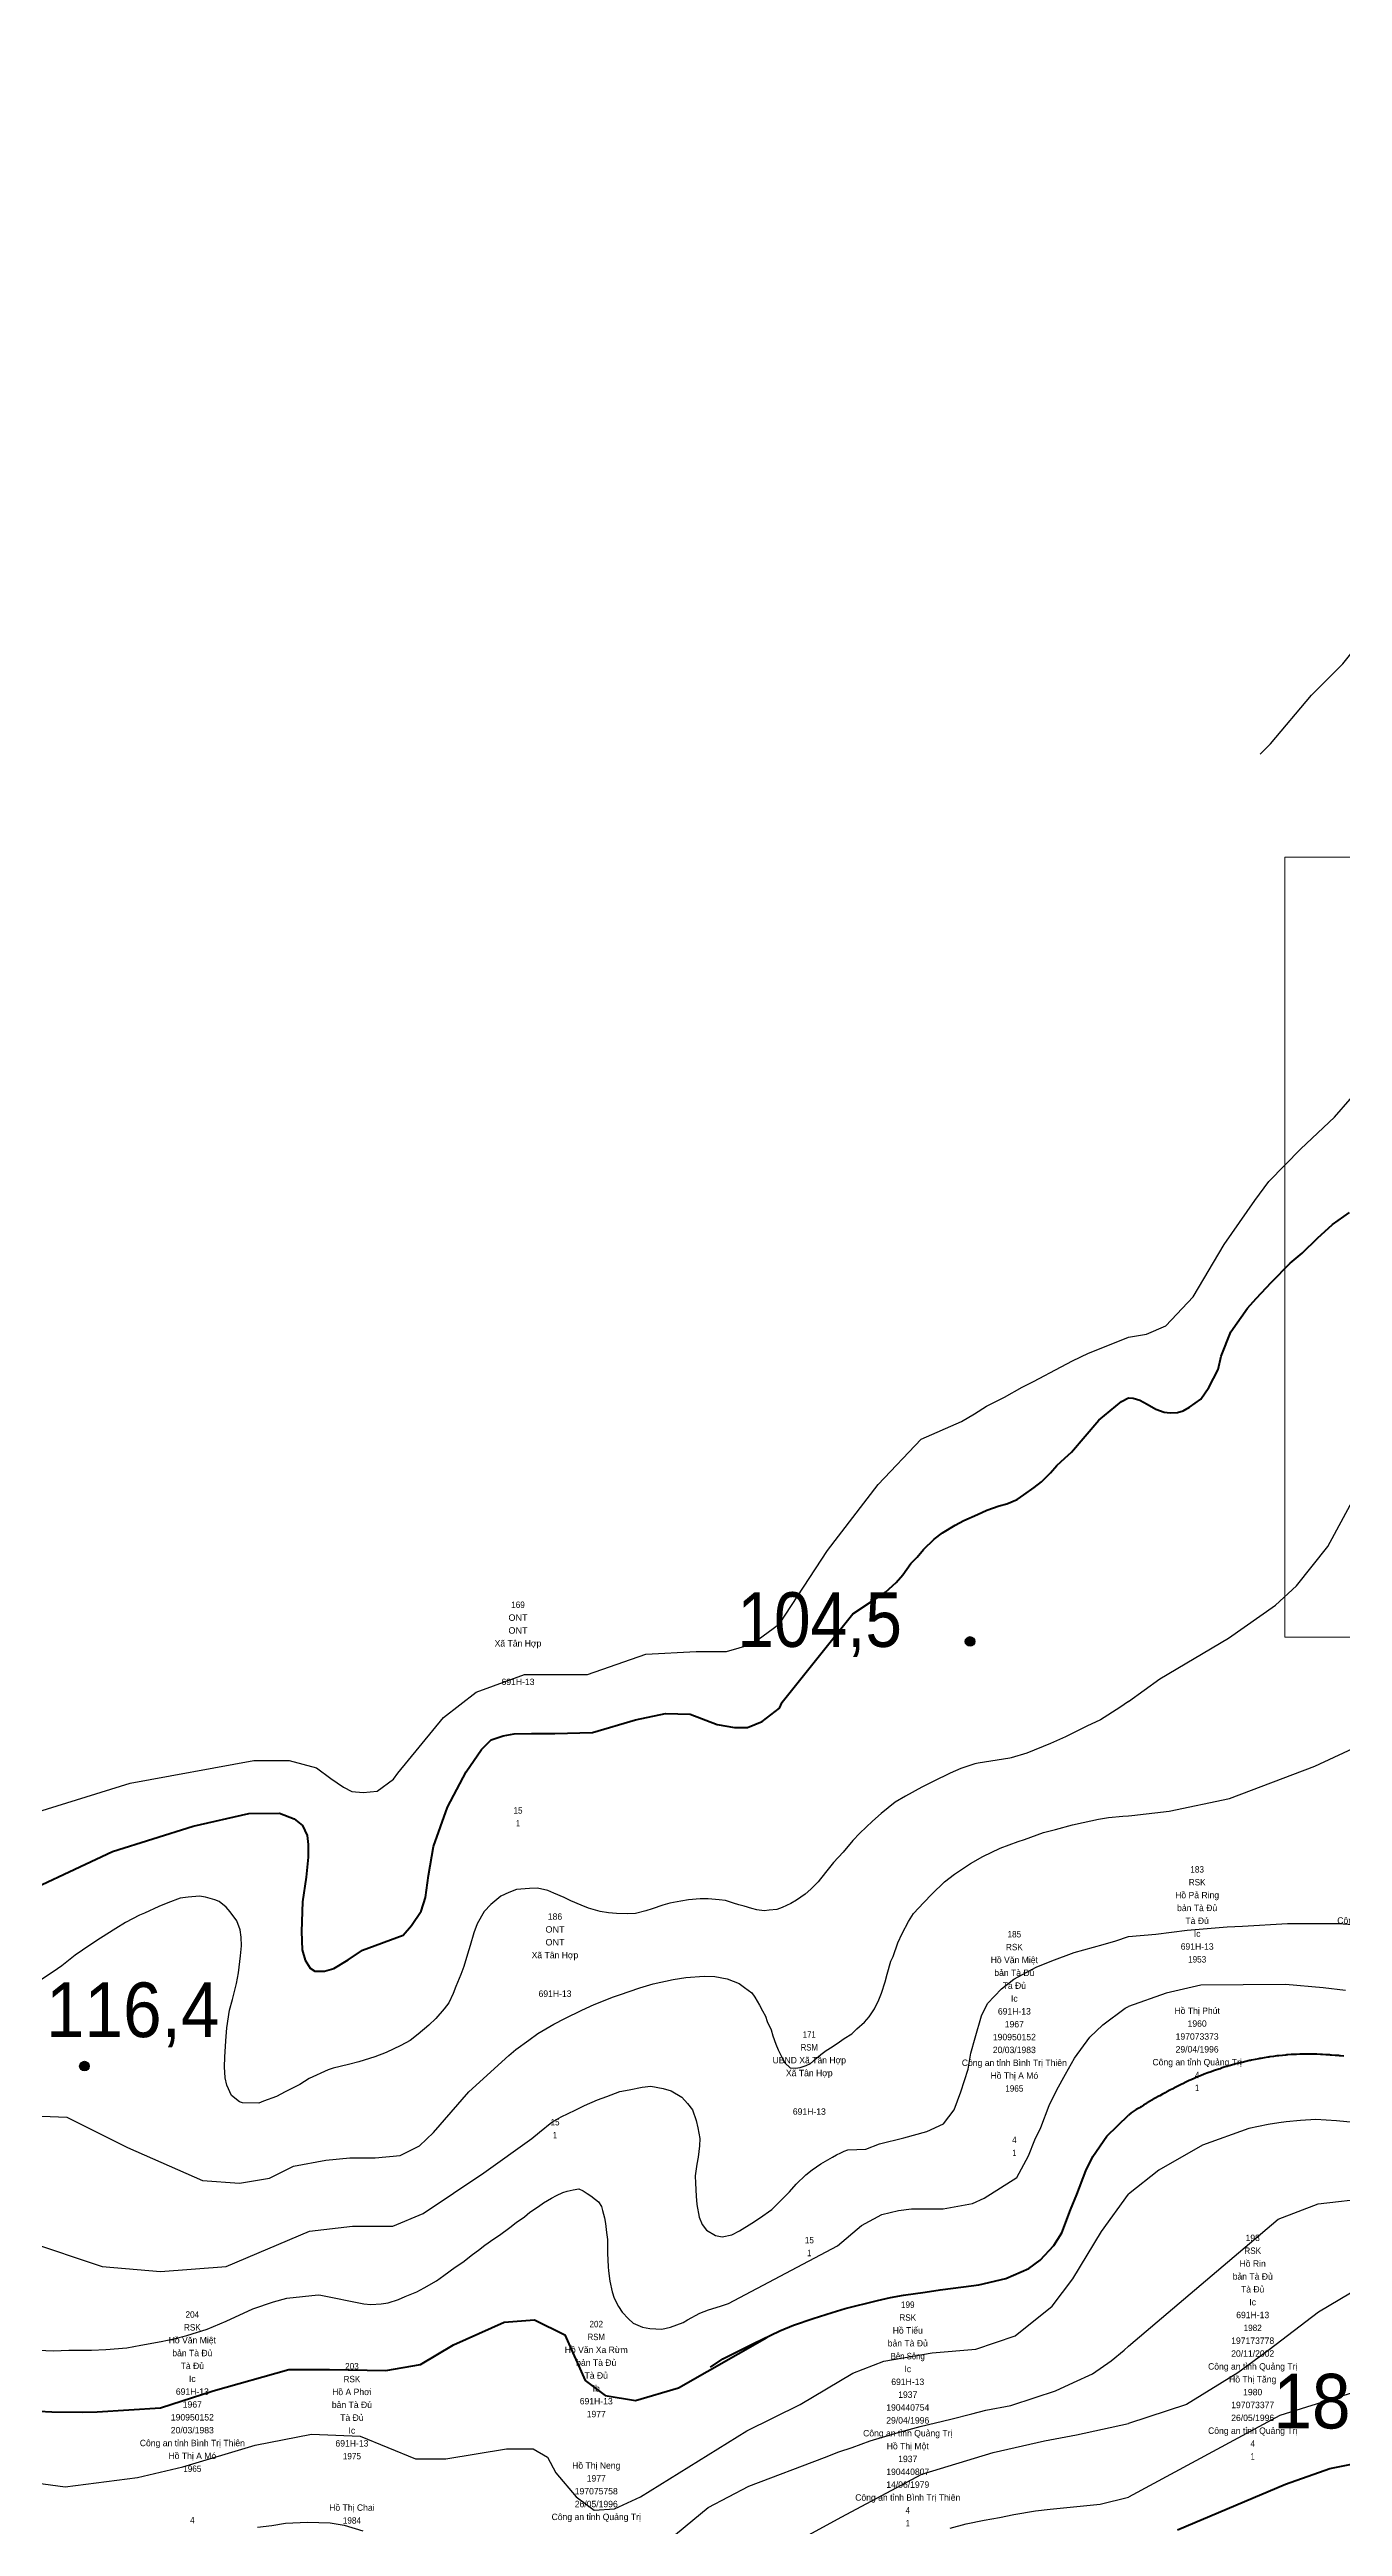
# Model space of a CAD drawing. Header units: metres. Extents: x 549268 to 556659, y 1838059 to 1844558.
# Drawn here: x 553664 to 554067, y 1840235 to 1841005 of the extents above; entities that cross this region are included whole.
import ezdxf
from ezdxf.enums import TextEntityAlignment as Align

# ---------------------------------------------------------------- set-up
doc = ezdxf.new("R2010")
doc.units = ezdxf.units.M
doc.header["$LTSCALE"] = 0.8
for name, color, linetype, lineweight in [('1', 7, 'Continuous', 25), ('2', 7, 'Continuous', 53), ('34', 7, 'Continuous', 13), ('5', 7, 'Continuous', 13)]:
    doc.layers.add(name, color=color, linetype=linetype, lineweight=lineweight)
doc.layers.add('15', color=7, linetype='Continuous')

msp = doc.modelspace()

# ---------------------------------------------------------------- hatches: boundary and pattern name
at = {"layer": '5'}
for points in [[(553952.22, 1840509.97, 1), (553949.22, 1840509.97, 1)], [(553676.54, 1840377.82, 1), (553673.54, 1840377.82, 1)]]:
    msp.add_hatch(color=256, dxfattribs=at).paths.add_polyline_path(points)

# ---------------------------------------------------------------- linework, layer by layer
at = {"layer": '1'}
for points in [[(554041.03, 1840786.13), (554044.25, 1840789.31), (554057.01, 1840804.4), (554066.79, 1840814.18), (554071.77, 1840820.45), (554080.33, 1840834.13), (554093.11, 1840857.47), (554100.12, 1840873.65), (554109.75, 1840897.69), (554119.5, 1840916.39), (554135.74, 1840938.34), (554146.3, 1840949.72), (554157.67, 1840958.66), (554171.47, 1840964.26), (554181.53, 1840969.97), (554185.8, 1840973.81), (554188.75, 1840977.47), (554193.16, 1840985.87), (554195.15, 1840993.39), (554195.32, 1840997.22), (554194.47, 1841002.28), (554193.02, 1841005.36)], [(554000, 1840604.71), (554005.59, 1840605.65), (554011.7, 1840608.18), (554020.13, 1840617.25), (554029.83, 1840633.5), (554039.32, 1840647.21), (554043.74, 1840653.12), (554053.65, 1840663.25), (554064.15, 1840673.09), (554073.89, 1840684.28)], [(553935.5, 1840572.95), (553948.05, 1840578.41), (553952.08, 1840580.8), (553955.85, 1840583.17), (553961.39, 1840585.99), (553966.9, 1840589.07), (553970.47, 1840590.89), (553979.07, 1840595.48), (553982.64, 1840597.31), (553987.58, 1840599.67), (553996.18, 1840603.09), (554000, 1840604.71)], [(553652.88, 1840454.54), (553689.22, 1840465.86), (553727.78, 1840472.95), (553738.79, 1840472.95), (553747.25, 1840470.67), (553751.7, 1840467.28), (553755.7, 1840464.66), (553758.3, 1840463.28), (553761.84, 1840462.97), (553766.13, 1840463.43), (553771.2, 1840467.13), (553772.63, 1840469.01), (553786.79, 1840486.33), (553797.02, 1840494.21), (553811.97, 1840499.72), (553831.64, 1840499.72), (553849.74, 1840506.02), (553865.48, 1840506.81), (553874.92, 1840506.81), (553882.79, 1840509.17), (553891.43, 1840515.47), (553906.38, 1840538.31), (553922.12, 1840558.78), (553935.5, 1840572.95)], [(554000, 1840491.34), (554009.8, 1840498.37), (554031.19, 1840511.04), (554045.81, 1840521.28), (554052.3, 1840527.29), (554062.05, 1840539.48), (554073.89, 1840561.37)], [(554000, 1840491.34), (553997.38, 1840489.42), (553991.3, 1840485.63), (553987.1, 1840483.61), (553980.44, 1840480.27), (553975.73, 1840478.19), (553968.39, 1840475.18), (553963.48, 1840473.72), (553963.1, 1840473.61), (553953.23, 1840472.11), (553952.21, 1840471.9), (553947.81, 1840470.47), (553944.56, 1840468.98), (553939.25, 1840466.4), (553935.75, 1840464.59), (553930.64, 1840461.84), (553927.43, 1840459.97), (553923.08, 1840456.46), (553920.3, 1840454.06), (553916.45, 1840450.32), (553914.24, 1840447.99), (553911.21, 1840444.43), (553908.25, 1840441.16), (553906.58, 1840439.08), (553904.16, 1840436.06), (553903.41, 1840435.13), (553901.1, 1840432.88), (553899.37, 1840431.36), (553896.64, 1840429.45), (553894.95, 1840428.41), (553892.24, 1840427.16), (553890.6, 1840426.6), (553888.16, 1840426.33), (553886.66, 1840426.17), (553884.35, 1840426.48), (553882.79, 1840426.88), (553880.43, 1840427.57), (553878.77, 1840428.05), (553877.1, 1840428.53), (553874.54, 1840429.38), (553872.62, 1840429.55), (553869.17, 1840429.93), (553866.71, 1840429.85), (553863.04, 1840429.54), (553860.71, 1840429.19), (553857.27, 1840428.53), (553855.06, 1840427.9), (553851.77, 1840426.78), (553849.75, 1840426.18), (553846.52, 1840425.35), (553844.17, 1840425.19), (553840.65, 1840425.27), (553838.15, 1840425.57), (553835.54, 1840425.94), (553831.92, 1840426.97), (553829.63, 1840427.95), (553826.44, 1840429.31), (553824.34, 1840430.31), (553821.16, 1840431.67), (553819.26, 1840432.5), (553816.05, 1840433.19), (553813.6, 1840433.11), (553809.56, 1840432.76), (553807.1, 1840431.82), (553804.66, 1840430.7), (553801.53, 1840428.08), (553799.49, 1840425.96), (553797.26, 1840422.11), (553796.23, 1840419.34), (553795.06, 1840415.32), (553794.31, 1840412.67), (553793.12, 1840408.84), (553792.16, 1840406.36), (553790.68, 1840402.6), (553789.78, 1840400.41), (553788.48, 1840397.52), (553786.98, 1840395.64), (553784.38, 1840392.6), (553782.23, 1840390.57), (553778.93, 1840387.74), (553776.39, 1840385.84), (553773.54, 1840384.2), (553768.93, 1840382.08), (553765.47, 1840380.75), (553760.43, 1840379.15), (553757.2, 1840378.32), (553752.49, 1840377.14), (553750.93, 1840376.68), (553744.97, 1840373.94), (553742.13, 1840372.11), (553737.55, 1840369.8), (553734.86, 1840368.37), (553730.76, 1840366.87), (553729.3, 1840366.33), (553724.26, 1840366.44), (553723.28, 1840366.71), (553720.78, 1840368.71), (553719.39, 1840371.88), (553718.85, 1840374.19), (553718.67, 1840377.59), (553718.71, 1840380.63)], [(554000, 1840455.76), (554001.04, 1840455.84), (554012.66, 1840457.12), (554031.44, 1840461.1), (554057.99, 1840471.21), (554077.48, 1840480.15)], [(553890.95, 1840382.9), (553892.18, 1840380.38), (553893.01, 1840378.86), (553894.69, 1840377.33), (553896.42, 1840377.14), (553897.82, 1840377.39), (553899.65, 1840377.97), (553901.01, 1840378.6), (553902.82, 1840380.22), (553904.3, 1840381.43), (553905.97, 1840382.65), (553907.74, 1840383.8), (553910.03, 1840385.38), (553911.53, 1840386.4), (553913.93, 1840387.9), (553915.47, 1840389.39), (553917.81, 1840391.45), (553919.33, 1840393.14), (553920.96, 1840395.6), (553922.35, 1840398.41), (553923.17, 1840400.49), (553924.3, 1840404.03), (553924.88, 1840406.47), (553926.05, 1840410.48), (553926.74, 1840411.98), (553928.27, 1840416.23), (553929.56, 1840419.12), (553931.52, 1840422.85), (553933.15, 1840425.31), (553936.28, 1840428.78), (553938.84, 1840431.34), (553942.78, 1840435.19), (553945.85, 1840437.52), (553950.89, 1840440.83), (553954.72, 1840443.05), (553960.04, 1840445.63), (553965.69, 1840447.77), (553967.71, 1840448.37), (553973.54, 1840450.53), (553977.33, 1840451.43), (553982.58, 1840452.86), (553985.92, 1840453.61), (553990.73, 1840454.7), (553993.81, 1840455.14), (553998.31, 1840455.63), (554000, 1840455.76)], [(553718.71, 1840380.63), (553719.01, 1840385.69), (553719.32, 1840389.71), (553720.14, 1840395.21), (553721.1, 1840398.54), (553722.36, 1840403.52), (553722.94, 1840406.81), (553723.59, 1840412.1), (553723.91, 1840415.26), (553723.81, 1840417.91), (553723.46, 1840420.24), (553722.48, 1840423.08), (553720.38, 1840425.79), (553719.17, 1840427.27), (553716.99, 1840429.02), (553715.59, 1840429.62), (553712.76, 1840430.35), (553710.82, 1840430.71), (553707.34, 1840430.42), (553704.82, 1840430.05), (553700.99, 1840428.68), (553698.18, 1840427.51), (553693.76, 1840425.42), (553692.22, 1840424.77), (553687.82, 1840422.48), (553684.8, 1840420.63), (553680, 1840417.64), (553676.73, 1840415.48), (553672.15, 1840412.31), (553667.96, 1840409.01), (553665.31, 1840407.2), (553661.33, 1840404.58)], [(553878.94, 1840326.55), (553882.75, 1840328.96), (553885.15, 1840330.46), (553889.03, 1840333.16), (553891.07, 1840335.28), (553894.49, 1840338.7), (553896.6, 1840341.11), (553899.6, 1840344), (553901.52, 1840345.54), (553904.25, 1840347.46), (553907.91, 1840349.47), (553909.16, 1840350.18), (553910.52, 1840350.8), (553911.5, 1840351.38), (553912.69, 1840351.8), (553918.31, 1840351.96), (553922.48, 1840353.59), (553930.07, 1840355.47), (553937.27, 1840357.43), (553942.47, 1840359.82), (553945.76, 1840364.22), (553947.87, 1840369.78), (553950.08, 1840376.92), (553950.97, 1840381.83), (553952.26, 1840386.65), (553954.23, 1840393.5), (553956.15, 1840397.36), (553960.47, 1840401.86), (553964.3, 1840404.89), (553971.29, 1840408.65), (553976.15, 1840410.61), (553983.15, 1840413.2), (553992.12, 1840415.62), (553996.14, 1840416.85), (554000, 1840418.13)], [(554000, 1840418.13), (554008.54, 1840418.91), (554018.34, 1840420.18), (554030.78, 1840421.18), (554035.52, 1840421.34), (554049.49, 1840422.22), (554065.45, 1840422.22), (554081.89, 1840421.06)], [(553651.45, 1840362.71), (553669.54, 1840361.92), (553688.43, 1840352.47), (553711.77, 1840342.2), (553723.34, 1840341.45), (553732.66, 1840342.95), (553740.12, 1840346.69), (553750.19, 1840348.56), (553757.65, 1840349.31), (553765.48, 1840349.31), (553773.32, 1840350.06), (553779.29, 1840353.05), (553783.64, 1840357.2), (553794.65, 1840369.79), (553807.17, 1840381.17), (553809.34, 1840383.02), (553813.38, 1840385.93), (553816.2, 1840387.95), (553821.1, 1840390.86), (553824.6, 1840392.67), (553829.91, 1840395.25), (553833.7, 1840396.99), (553839.7, 1840399.36), (553841.62, 1840400.05), (553847.93, 1840402.17), (553852.06, 1840403.47), (553858.27, 1840404.82), (553862.19, 1840405.44), (553867.93, 1840405.79), (553871.27, 1840405.68), (553875.14, 1840404.97), (553878.81, 1840403.57), (553880.55, 1840402.34), (553882.74, 1840400.59), (553883.74, 1840399.28), (553885.15, 1840396.78), (553886.11, 1840394.98), (553887.04, 1840393.38), (553887.6, 1840391.73), (553888.75, 1840389.11), (553889.33, 1840387.27), (553890.28, 1840384.63), (553890.95, 1840382.9)], [(554067.58, 1840401.32), (554060.68, 1840402.2), (554048.88, 1840403.25), (554022.52, 1840403.04), (554011.77, 1840400.51), (554000, 1840396.35)], [(553809.39, 1840329.13), (553812.04, 1840330.94), (553813.69, 1840332.36), (553816.33, 1840334.17), (553817.92, 1840335.29), (553820.42, 1840336.71), (553821.94, 1840337.54), (553823.92, 1840338.51), (553825.29, 1840338.95), (553827.15, 1840339.34), (553828.92, 1840339.63), (553830.31, 1840339.03), (553831.54, 1840338.22), (553832.67, 1840337.49), (553834.12, 1840336.32), (553835.06, 1840335.57), (553835.98, 1840334.15), (553836.31, 1840332.86), (553836.93, 1840330.65), (553837.22, 1840328.88), (553837.53, 1840326.07), (553837.86, 1840323.92), (553837.9, 1840321.84), (553837.86, 1840319.65), (553838.04, 1840315.4), (553838.18, 1840314.09), (553838.54, 1840310.9), (553839.28, 1840307.57), (553839.97, 1840305.65), (553841.3, 1840303.05), (553842.44, 1840301.27), (553844.38, 1840299.21), (553845.85, 1840297.86), (553848.75, 1840296.56), (553850.98, 1840296.14), (553854.79, 1840295.99), (553857.48, 1840296.57), (553861.39, 1840298.05), (553862.73, 1840298.86), (553866.58, 1840300.9), (553869.31, 1840301.96), (553872.98, 1840303.12), (553875.54, 1840303.97), (553909.45, 1840321.85), (553916.94, 1840328.27), (553923.2, 1840331.69), (553928.39, 1840332.91), (553932.51, 1840333.37), (553942.38, 1840333.41), (553951.44, 1840335.06), (553955.15, 1840336.77), (553965.24, 1840343.21), (553968.93, 1840349.86), (553970.84, 1840354.89), (553972.76, 1840358.74), (553975.39, 1840365.53), (553977.71, 1840370.47), (553980.43, 1840375.32), (553983.26, 1840380.31), (553988, 1840386.82), (553992.01, 1840390.64), (553998.98, 1840395.83), (554000, 1840396.35)], [(553656.96, 1840323.34), (553680.56, 1840315.46), (553698.66, 1840313.89), (553719.12, 1840315.46), (553745.08, 1840326.48), (553758.46, 1840328.06), (553771.05, 1840328.06), (553780.49, 1840332), (553799.37, 1840344.6), (553814.29, 1840355.29), (553816.73, 1840357.27), (553820.57, 1840360.35), (553823.42, 1840361.99), (553827.84, 1840364.09), (553830.72, 1840365.54), (553834.7, 1840367.31), (553837.61, 1840368.39), (553841.72, 1840369.89), (553844.59, 1840370.49), (553848.68, 1840371.32), (553851.3, 1840371.61), (553855.17, 1840370.89), (553857.63, 1840370.12), (553860.98, 1840368.12), (553862.71, 1840366.22), (553864.35, 1840364.22), (553865.47, 1840360.93), (553866.01, 1840358.62), (553866.57, 1840355.26), (553866.45, 1840352.97), (553866.07, 1840349.51), (553865.65, 1840347.28), (553865.19, 1840343.72), (553865.25, 1840341.45), (553865.41, 1840337.39), (553865.7, 1840334.77), (553866.42, 1840330.77), (553867.34, 1840328.49), (553868.67, 1840326.74), (553871.5, 1840325.16), (553873.54, 1840324.72), (553876.6, 1840325.34), (553878.94, 1840326.55)], [(554078.86, 1840359.4), (554064.77, 1840360.75), (554058.36, 1840361.17), (554053.61, 1840360.93), (554049.1, 1840360.51), (554046.85, 1840360.22), (554043.49, 1840359.67), (554037.54, 1840358.43), (554023.09, 1840353.19), (554009.47, 1840345.44), (554000, 1840337.94)], [(553653.79, 1840248.96), (553669, 1840246.95), (553691.59, 1840249.81), (553705.67, 1840253.14), (553728.18, 1840259.88), (553745.71, 1840263.25), (553760.82, 1840262.7), (553778.13, 1840255.61), (553787.57, 1840255.61), (553806.46, 1840258.76), (553814.71, 1840258.76), (553819.19, 1840256.14), (553821.8, 1840251.27), (553828.14, 1840243.79), (553833.74, 1840239.68), (553840.08, 1840240.05), (553848.16, 1840243.8), (553881.21, 1840264.28), (553897.88, 1840272.55), (553914.24, 1840282.3), (553923.87, 1840286.02), (553938.92, 1840288.57), (553952.54, 1840289.73), (553964.76, 1840293.91), (553976.25, 1840303.11), (553982.71, 1840311.58), (553991.64, 1840326.32), (554000, 1840337.94)], [(554000, 1840290.7), (554046.63, 1840330.15), (554059.08, 1840334.95), (554075.35, 1840336.87)], [(553658.37, 1840289.52), (553665.42, 1840289.26), (553670.22, 1840289.39), (553677.24, 1840289.39), (553681.64, 1840289.61), (553688.2, 1840290.2), (553692.55, 1840290.94), (553698.91, 1840292.16), (553702.85, 1840292.99), (553706.91, 1840293.96), (553713.19, 1840295.95), (553719.16, 1840298.43), (553727.45, 1840302.33), (553733.84, 1840304.46), (553738.01, 1840305.57), (553747.78, 1840306.65), (553748.66, 1840306.52), (553761.98, 1840303.89), (553764.19, 1840303.66), (553767.4, 1840303.83), (553769.54, 1840304.16), (553772.75, 1840305.17), (553774.92, 1840306.17), (553778.46, 1840307.61), (553780.79, 1840308.81), (553784.63, 1840311.04), (553786.92, 1840312.62), (553790.42, 1840315.28), (553792.82, 1840316.78), (553795.78, 1840319.19), (553797.72, 1840320.54), (553799.64, 1840322.08), (553802.45, 1840324.1), (553804.22, 1840325.24), (553807.47, 1840327.59), (553809.39, 1840329.13)], [(554069.13, 1840307.16), (554059.21, 1840301.29), (554043.85, 1840289.56), (554034.07, 1840282.4), (554018.07, 1840272.52), (554000, 1840266.62)], [(553854.25, 1840228.08), (553869.17, 1840240.43), (553881.85, 1840247.16), (553905.39, 1840255.99), (553909.88, 1840257.78), (553914.02, 1840259.15), (553919.64, 1840261.2), (553928.33, 1840263.85), (553935.15, 1840265.64), (553944.78, 1840268), (553951.23, 1840269.62), (553955.66, 1840270.76), (553963.42, 1840272.26), (553970.96, 1840274.65), (553977.36, 1840276.79), (553982.93, 1840279.35), (553988.87, 1840282.09), (553994.67, 1840286.11), (553998.73, 1840289.42), (554000, 1840290.7)], [(554088.05, 1840281.89), (554047.14, 1840269.08), (554000, 1840243.65)], [(553880.41, 1840220.97), (553910.57, 1840237.44), (553935.71, 1840250.85), (553957.88, 1840257.54), (553973.85, 1840261.26), (553983.87, 1840263.08), (554000, 1840266.62)], [(553944.49, 1840234.02), (553949.54, 1840235.36), (553955.14, 1840236.5), (553959.85, 1840237.41), (553964.31, 1840238.29), (553971.07, 1840239.42), (553975.7, 1840239.93), (553981.87, 1840240.61), (553991.26, 1840241.52), (554000, 1840243.65)], [(553728.95, 1840234.35), (553733.32, 1840234.83), (553737.66, 1840235.57), (553744.51, 1840235.93), (553751.56, 1840235.67), (553755.93, 1840234.98), (553761.69, 1840233.23)]]:
    msp.add_lwpolyline(points, dxfattribs=at)
at = {"layer": '2'}
for points in [[(554000, 1840585.8), (554001.46, 1840585.64), (554003.52, 1840585.04), (554005.81, 1840583.8), (554008.53, 1840582.24), (554011.15, 1840581.29), (554013.04, 1840581.13), (554015.26, 1840581.23), (554017.05, 1840581.76), (554019, 1840582.92), (554022.55, 1840585.34), (554024.99, 1840589.03), (554027.93, 1840594.62), (554028.91, 1840598.71), (554031.91, 1840606.31), (554037.08, 1840613.71), (554039.74, 1840616.71), (554044.59, 1840621.8), (554050.35, 1840627.71), (554054.14, 1840630.83), (554058.89, 1840635.49), (554063.56, 1840639.7), (554068.84, 1840643.42)], [(553735.75, 1840456.51), (553740.35, 1840454.82), (553742.96, 1840452.66), (553744.34, 1840449.58), (553744.65, 1840446.81), (553744.65, 1840442.81), (553744.04, 1840436.65), (553742.96, 1840428.95), (553742.65, 1840419.72), (553742.81, 1840414.02), (553743.73, 1840410.79), (553745.26, 1840408.32), (553746.8, 1840407.4), (553748.03, 1840407.4), (553749.72, 1840407.4), (553752.63, 1840408.17), (553757.08, 1840410.94), (553761.61, 1840413.89), (553774.2, 1840418.61), (553776.88, 1840421.56), (553779.8, 1840426.03), (553781.18, 1840430.34), (553782.1, 1840437.11), (553783.64, 1840446.17), (553788.05, 1840458.36), (553793.83, 1840469.4), (553798.68, 1840476.32), (553801.66, 1840479.31), (553805.39, 1840480.62), (553808.75, 1840481.18), (553814.15, 1840481.37), (553821.43, 1840481.37), (553833.22, 1840481.61), (553846.59, 1840485.55), (553855.93, 1840487.54), (553863.57, 1840487.35), (553871.96, 1840484.17), (553877.37, 1840483.23), (553881.48, 1840483.23), (553885.95, 1840485.1), (553891.36, 1840489.22), (553892.23, 1840491.06), (553914.26, 1840518.62), (553924.41, 1840525.3), (553927.68, 1840528.31), (553929.79, 1840530.73), (553932.25, 1840534.22), (553934.21, 1840536.24), (553936.23, 1840538.55), (553939.49, 1840541.76), (553942.11, 1840543.75), (553946.11, 1840546.19), (553948.8, 1840547.62), (553953.05, 1840549.51), (553955.95, 1840550.78), (553959.78, 1840552.15), (553962.18, 1840552.8), (553965.35, 1840554.19), (553967.47, 1840555.56), (553970.72, 1840557.91), (553973, 1840559.68), (553975.73, 1840562.45), (553977.75, 1840564.76), (553980.25, 1840567.03), (553982.26, 1840568.87), (553990.79, 1840578.82), (553997.82, 1840584.67), (554000, 1840585.8)], [(553648.31, 1840428.06), (553683.72, 1840444.6), (553708.89, 1840452.47), (553726.2, 1840456.41), (553735.75, 1840456.51)], [(554067.1, 1840380.92), (554066.01, 1840381.02), (554065.71, 1840381.05), (554065.41, 1840381.08), (554064.33, 1840381.17), (554063.24, 1840381.25), (554062.93, 1840381.28), (554062.63, 1840381.3), (554061.51, 1840381.38), (554060.4, 1840381.45), (554060.09, 1840381.47), (554059.79, 1840381.48), (554058.69, 1840381.53), (554057.61, 1840381.56), (554057.31, 1840381.57), (554057.02, 1840381.57), (554055.96, 1840381.58), (554054.93, 1840381.57), (554054.64, 1840381.57), (554054.36, 1840381.56), (554053.33, 1840381.53), (554052.3, 1840381.49), (554052.02, 1840381.48), (554051.73, 1840381.46), (554050.69, 1840381.39), (554049.64, 1840381.31), (554049.35, 1840381.29), (554049.05, 1840381.26), (554047.97, 1840381.17), (554046.87, 1840381.06), (554046.57, 1840381.02), (554046.26, 1840380.99), (554045.14, 1840380.84), (554044.02, 1840380.68), (554043.71, 1840380.64), (554043.41, 1840380.59), (554042.31, 1840380.42), (554041.21, 1840380.23), (554040.9, 1840380.17), (554040.59, 1840380.12), (554039.45, 1840379.9), (554038.3, 1840379.66), (554037.99, 1840379.6), (554037.68, 1840379.53), (554036.57, 1840379.28), (554035.43, 1840379), (554035.1, 1840378.92), (554034.76, 1840378.83), (554033.46, 1840378.49), (554032.13, 1840378.13), (554031.77, 1840378.03), (554031.42, 1840377.93), (554030.16, 1840377.55), (554028.89, 1840377.15), (554028.52, 1840377.03), (554028.15, 1840376.91), (554026.78, 1840376.46), (554025.43, 1840375.99), (554025.07, 1840375.87)], [(554025.07, 1840375.87), (554024.73, 1840375.74), (554023.57, 1840375.29), (554022.45, 1840374.83), (554022.14, 1840374.7), (554021.82, 1840374.56), (554020.66, 1840374.07), (554019.53, 1840373.57), (554019.23, 1840373.43), (554018.93, 1840373.3), (554017.92, 1840372.82), (554016.94, 1840372.34), (554016.67, 1840372.2), (554016.39, 1840372.06), (554015.38, 1840371.57), (554014.38, 1840371.07), (554014.11, 1840370.93), (554013.84, 1840370.79), (554012.88, 1840370.3), (554011.96, 1840369.82), (554011.71, 1840369.69), (554011.46, 1840369.55), (554010.58, 1840369.07), (554009.74, 1840368.6), (554009.51, 1840368.48), (554009.29, 1840368.36), (554008.51, 1840367.92), (554007.76, 1840367.49), (554007.55, 1840367.37), (554007.35, 1840367.25), (554006.6, 1840366.81), (554005.87, 1840366.35), (554005.66, 1840366.23), (554005.46, 1840366.1), (554004.73, 1840365.64), (554004, 1840365.18), (554003.79, 1840365.05), (554003.42, 1840364.84), (554002.45, 1840364.28), (554000.91, 1840363.28), (554000, 1840362.61)], [(553869.93, 1840284.12), (553873.79, 1840286.71), (553883.27, 1840291.53), (553891.55, 1840295.43), (553895.78, 1840297.2), (553901.92, 1840299.3), (553907.83, 1840301.13), (553911.86, 1840302.35), (553921.86, 1840304.88), (553925.91, 1840305.85), (553930, 1840306.56), (553936.79, 1840307.44), (553941.39, 1840308.2), (553948.7, 1840309.14), (553953.44, 1840309.79), (553961.81, 1840311.75), (553969.01, 1840314.89), (553972.49, 1840317.48), (553976.81, 1840321.99), (553979.24, 1840325.9), (553981.96, 1840333.09), (553983.9, 1840337.86), (553986.74, 1840345.19), (553988.97, 1840349.73), (553993.34, 1840356.06), (554000, 1840362.61)], [(553652.75, 1840270.82), (553664.92, 1840270.21), (553674.42, 1840270.09), (553678.96, 1840270.2), (553698.72, 1840271.49), (553715.13, 1840276.73), (553738.63, 1840283.46), (553751.31, 1840283.46), (553768.84, 1840283.09), (553779.66, 1840284.96), (553789.93, 1840291.05), (553805.67, 1840298.14), (553815.11, 1840298.92), (553824.55, 1840294.2), (553830.85, 1840280.03), (553837.14, 1840275.3), (553846.58, 1840273.73), (553859.96, 1840277.66), (553887.5, 1840293.41)], [(554015.32, 1840233.53), (554048.95, 1840247.77), (554062.74, 1840252.61), (554076.2, 1840255.33)]]:
    msp.add_lwpolyline(points, dxfattribs=at)
at = {"layer": '34'}
msp.add_lwpolyline([(554397.6, 1840511.28), (554048.75, 1840511.28), (554048.75, 1840754.04), (554397.6, 1840754.04)], close=True, dxfattribs=at)
at = {"layer": '5', "lineweight": 25}
for centre in [(553950.72, 1840509.97), (553675.04, 1840377.82)]:
    msp.add_circle(centre, 1.5, dxfattribs=at)

# ---------------------------------------------------------------- texts
at = {"layer": '15'}
for s, width, p in [('ONT', 1.05, (553809.99, 1840516.4)), ('169', 0.95, (553809.99, 1840520.4)), ('ONT', 1.05, (553809.99, 1840512.4)), ('15', 0.95, (553809.99, 1840456.4)), ('1', 0.75, (553809.99, 1840452.4)), ('183', 0.95, (554021.41, 1840438.05)), ('RSK', 0.95, (554021.41, 1840434.05)), ('ONT', 1.05, (553821.51, 1840419.37)), ('ONT', 1.05, (553821.51, 1840415.37)), ('RSK', 0.95, (553964.51, 1840413.87)), ('185', 0.95, (553964.5, 1840417.87)), ('1953', 0.95, (554021.4, 1840410.05)), ('RSM', 0.9, (553900.67, 1840382.68)), ('171', 0.9, (553900.67, 1840386.68)), ('1965', 0.95, (553964.49, 1840369.87)), ('4', 0.9, (554021.4, 1840374.05)), ('1', 0.75, (554021.4, 1840370.05)), ('15', 0.95, (553821.52, 1840359.37)), ('1', 0.75, (553821.51, 1840355.37)), ('4', 0.9, (553964.5, 1840353.87)), ('1', 0.75, (553964.5, 1840349.87)), ('15', 0.95, (553900.68, 1840322.68)), ('1', 0.75, (553900.67, 1840318.68)), ('RSK', 0.95, (554038.7, 1840319.38)), ('204', 0.95, (553708.62, 1840299.54)), ('RSK', 0.95, (553931.32, 1840298.59)), ('199', 0.95, (553931.32, 1840302.59)), ('RSK', 0.95, (553708.62, 1840295.54)), ('RSM', 0.9, (553834.35, 1840292.55)), ('202', 0.95, (553834.35, 1840296.55)), ('1982', 0.95, (554038.69, 1840295.38)), ('203', 0.95, (553758.3, 1840283.44)), ('Bên Sông', 0.9, (553931.32, 1840286.59)), ('RSK', 0.95, (553758.3, 1840279.44)), ('4', 0.9, (554038.7, 1840259.38)), ('1965', 0.95, (553708.61, 1840251.54)), ('1975', 0.95, (553758.29, 1840255.44)), ('1', 0.75, (554038.7, 1840255.38)), ('4', 0.9, (553931.32, 1840238.59)), ('4', 0.9, (553708.62, 1840235.54)), ('1984', 0.95, (553758.29, 1840235.44)), ('1', 0.75, (553931.32, 1840234.59))]:
    msp.add_text(s, height=2, dxfattribs=dict(at, width=width)).set_placement(p, align=Align.CENTER)
for s, p in [('Xã Tân Hợp', (553809.99, 1840508.4)), ('691H-13', (553809.99, 1840496.4)), ('Hồ Pả Ring', (554021.4, 1840430.05)), ('186', (553821.51, 1840423.37)), ('bản Tà Đủ', (554021.4, 1840426.05)), ('Tà Đủ', (554021.4, 1840422.05)), ('Công an tỉnh Quảng Trị', (554078.92, 1840422.14)), ('691H-13', (554021.41, 1840414.05)), ('Ic', (554021.4, 1840418.05)), ('Xã Tân Hợp', (553821.51, 1840411.37)), ('Hồ Văn Miệt', (553964.49, 1840409.87)), ('bản Tà Đủ', (553964.5, 1840405.87)), ('691H-13', (553821.52, 1840399.37)), ('Tà Đủ', (553964.5, 1840401.87)), ('Ic', (553964.5, 1840397.87)), ('691H-13', (553964.51, 1840393.87)), ('Hồ Thị Phút', (554021.41, 1840394.05)), ('190950152', (553964.51, 1840385.87)), ('1967', (553964.5, 1840389.87)), ('197073373', (554021.4, 1840386.05)), ('1960', (554021.4, 1840390.05)), ('UBND Xã Tân Hợp', (553900.67, 1840378.68)), ('Xã Tân Hợp', (553900.67, 1840374.68)), ('Công an tỉnh Bình Trị Thiên', (553964.5, 1840377.87)), ('20/03/1983', (553964.49, 1840381.87)), ('Công an tỉnh Quảng Trị', (554021.4, 1840378.05)), ('29/04/1996', (554021.4, 1840382.05)), ('Hồ Thị A Mó', (553964.5, 1840373.87)), ('691H-13', (553900.68, 1840362.68)), ('198', (554038.7, 1840323.38)), ('Hồ Rin', (554038.69, 1840315.38)), ('bản Tà Đủ', (554038.7, 1840311.38)), ('Tà Đủ', (554038.7, 1840307.38)), ('691H-13', (554038.7, 1840299.38)), ('Ic', (554038.7, 1840303.38)), ('Hồ Văn Miệt', (553708.61, 1840291.54)), ('bản Tà Đủ', (553931.32, 1840290.59)), ('Hồ Tiếu', (553931.32, 1840294.59)), ('197173778', (554038.7, 1840291.38)), ('bản Tà Đủ', (553708.62, 1840287.54)), ('Tà Đủ', (553708.62, 1840283.54)), ('Hồ Văn Xa Rừm', (553834.35, 1840288.55)), ('bản Tà Đủ', (553834.35, 1840284.55)), ('Ic', (553931.32, 1840282.59)), ('Công an tỉnh Quảng Trị', (554038.7, 1840283.38)), ('20/11/2002', (554038.7, 1840287.38)), ('691H-13', (553708.62, 1840275.54)), ('Ic', (553708.62, 1840279.54)), ('Hồ A Phơi', (553758.29, 1840275.44)), ('Tà Đủ', (553834.35, 1840280.55)), ('Ib', (553834.35, 1840276.55)), ('691H-13', (553931.32, 1840278.59)), ('1937', (553931.32, 1840274.59)), ('Hồ Thị Tăng', (554038.7, 1840279.38)), ('1980', (554038.69, 1840275.38)), ('190950152', (553708.62, 1840267.54)), ('1967', (553708.62, 1840271.54)), ('bản Tà Đủ', (553758.29, 1840271.44)), ('Tà Đủ', (553758.29, 1840267.44)), ('691H-13', (553834.35, 1840272.55)), ('1977', (553834.35, 1840268.55)), ('190440754', (553931.32, 1840270.59)), ('26/05/1996', (554038.7, 1840267.38)), ('197073377', (554038.7, 1840271.38)), ('Công an tỉnh Bình Trị Thiên', (553708.62, 1840259.54)), ('20/03/1983', (553708.61, 1840263.54)), ('691H-13', (553758.3, 1840259.44)), ('Ic', (553758.29, 1840263.44)), ('Công an tỉnh Quảng Trị', (553931.32, 1840262.59)), ('29/04/1996', (553931.32, 1840266.59)), ('Công an tỉnh Quảng Trị', (554038.7, 1840263.38)), ('Hồ Thị A Mó', (553708.62, 1840255.54)), ('Hồ Thị Neng', (553834.35, 1840252.55)), ('Hồ Thị Một', (553931.32, 1840258.59)), ('1937', (553931.32, 1840254.59)), ('197075758', (553834.35, 1840244.55)), ('1977', (553834.35, 1840248.55)), ('190440807', (553931.32, 1840250.59)), ('14/06/1979', (553931.32, 1840246.59)), ('Hồ Thị Chai', (553758.29, 1840239.44)), ('Công an tỉnh Quảng Trị', (553834.35, 1840236.55)), ('26/05/1996', (553834.35, 1840240.55)), ('Công an tỉnh Bình Trị Thiên', (553931.32, 1840242.59))]:
    msp.add_text(s, height=2, dxfattribs=at).set_placement(p, align=Align.CENTER)
at = {"layer": '5'}
for s, width, p in [('104,5', 0.9, (553878.31, 1840508.28)), ('116,4', 0.95, (553663.03, 1840386.85)), ('183,4', 0.95, (554045.13, 1840265.07))]:
    msp.add_text(s, height=17, dxfattribs=dict(at, width=width)).set_placement(p)

doc.saveas('drawing.dxf')
